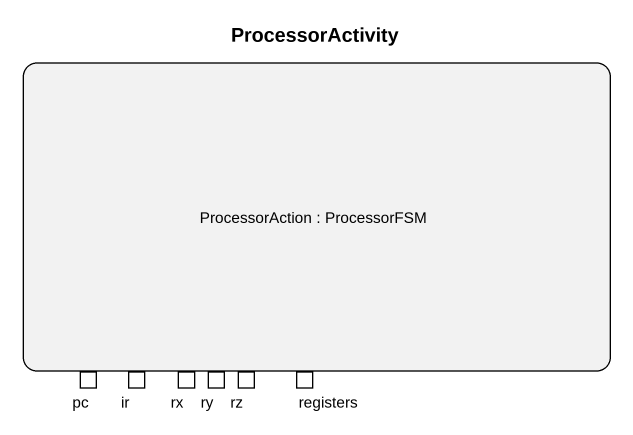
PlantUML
@startuml
title ProcessorActivity
hide empty description
state "ProcessorAction : ProcessorFSM" as ProcessorAction {
  state pc <<inputPin>>
  state ir <<inputPin>>
  state rx <<inputPin>>
  state ry <<inputPin>>
  state rz <<inputPin>>
  state registers <<inputPin>>
}
@enduml
